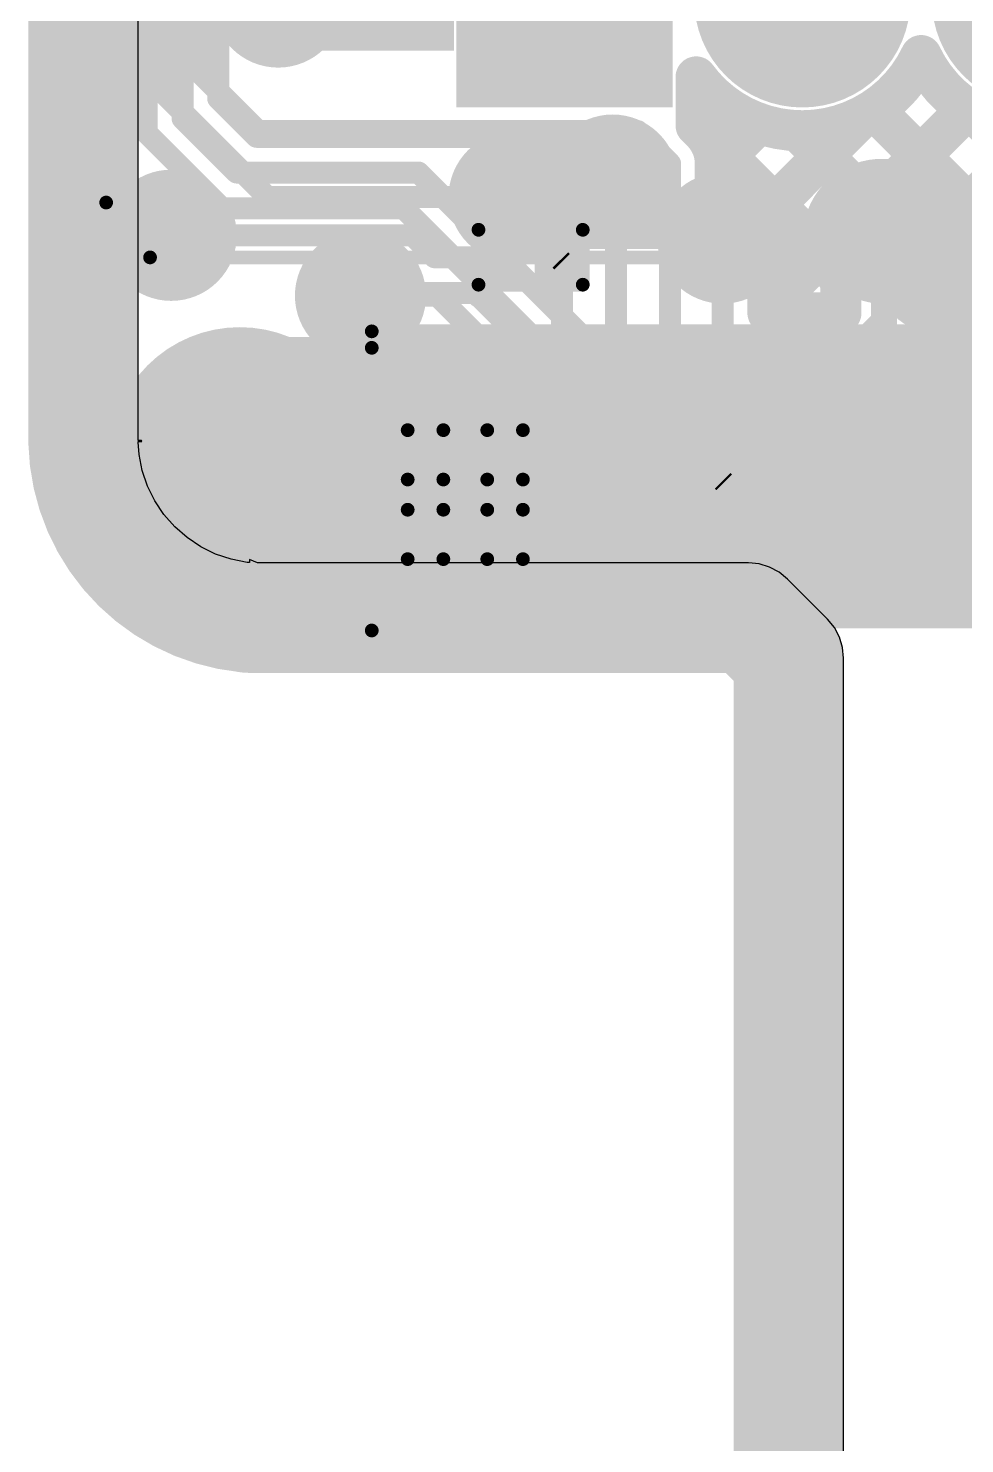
# Model space of a CAD drawing. Header units: millimetres. Extents: x 0.74 to 1.72, y 2.6 to 5.57.
# Drawn here: x 0.965 to 1.307, y 3.119 to 3.635 of the extents above; entities that cross this region are included whole.
import ezdxf

# ---------------------------------------------------------------- set-up
doc = ezdxf.new("R2010")
doc.units = ezdxf.units.MM
doc.header["$MEASUREMENT"] = 0
for name, color, linetype in [('BottomLayer', 5, 'Continuous'), ('BottomOverlay', 54, 'Continuous'), ('BottomPaste', 16, 'Continuous'), ('BottomSolder', 6, 'Continuous'), ('InternalPlane1', 76, 'Continuous'), ('InternalPlane2', 16, 'Continuous'), ('Mechanical2', 216, 'Continuous'), ('MultiLayer', 9, 'Continuous'), ('PadHoleLayer', 156, 'Continuous'), ('TopLayer', 1, 'Continuous'), ('TopOverlay', 2, 'Continuous'), ('TopPaste', 8, 'Continuous'), ('TopSolder', 216, 'Continuous'), ('ViaHoleLayer', 16, 'Continuous')]:
    doc.layers.add(name, color=color, linetype=linetype)

# ---------------------------------------------------------------- blocks, each defined once
blk = doc.blocks.new('HTP_CON_M411H_B_5')
at = {"layer": 'BottomLayer', "const_width": 0.03543}
for points in [[(-0.06102, -0.00394, 1), (-0.02559, -0.00394, 1)], [(0.02559, -0.00394, 1), (0.06102, -0.00394, 1)], [(0.1122, -0.00394, 1), (0.14764, -0.00394, 1)]]:
    blk.add_lwpolyline(points, format="xyb", close=True, dxfattribs=at)
at = {"layer": 'BottomLayer'}
for points in [[(-0.16535, -0.03937), (-0.09449, -0.03937), (-0.16535, 0.0315), (-0.09449, 0.0315)], [(-0.21949, -0.0187), (-0.17421, -0.0187), (-0.21949, 0.02657), (-0.17421, 0.02657)], [(0.21949, 0.02657), (0.17421, 0.02657), (0.21949, -0.0187), (0.17421, -0.0187)]]:
    blk.add_solid(points, dxfattribs=at)
at = {"layer": 'BottomOverlay', "const_width": 0.005}
for points in [[(-0.297, 0.063, -0.414214), (-0.268, 0.091)], [(0.268, 0.091, -0.414214), (0.297, 0.063)], [(-0.281, -0.098, -0.414212), (-0.297, -0.078)], [(0.297, -0.078, -0.414212), (0.281, -0.098)]]:
    blk.add_lwpolyline(points, format="xyb", dxfattribs=at)
for points in [[(-0.268, 0.091), (0.268, 0.091)], [(-0.297, -0.078), (-0.297, 0.063)], [(0.297, -0.078), (0.297, 0.063)], [(-0.281, -0.098), (0.281, -0.098)]]:
    blk.add_lwpolyline(points, dxfattribs=at)
at = {"layer": 'BottomOverlay', "const_width": 0.0025}
for points in [[(-0.26925, 0.091, 1), (-0.26675, 0.091, 1)], [(-0.26925, 0.091, 1), (-0.26675, 0.091, 1)], [(0.26675, 0.091, 1), (0.26925, 0.091, 1)], [(0.26675, 0.091, 1), (0.26925, 0.091, 1)], [(-0.29825, 0.063, 1), (-0.29575, 0.063, 1)], [(-0.29825, 0.063, 1), (-0.29575, 0.063, 1)], [(0.29575, 0.063, 1), (0.29825, 0.063, 1)], [(0.29575, 0.063, 1), (0.29825, 0.063, 1)], [(-0.29825, -0.078, 1), (-0.29575, -0.078, 1)], [(-0.29825, -0.078, 1), (-0.29575, -0.078, 1)], [(0.29575, -0.078, 1), (0.29825, -0.078, 1)], [(0.29575, -0.078, 1), (0.29825, -0.078, 1)], [(-0.28225, -0.098, 1), (-0.27975, -0.098, 1)], [(-0.28225, -0.098, 1), (-0.27975, -0.098, 1)], [(0.27975, -0.098, 1), (0.28225, -0.098, 1)], [(0.27975, -0.098, 1), (0.28225, -0.098, 1)]]:
    blk.add_lwpolyline(points, format="xyb", close=True, dxfattribs=at)
at = {"layer": 'BottomPaste'}
for points in [[(-0.21949, -0.0187), (-0.17421, -0.0187), (-0.21949, 0.02657), (-0.17421, 0.02657)], [(0.21949, 0.02657), (0.17421, 0.02657), (0.21949, -0.0187), (0.17421, -0.0187)]]:
    blk.add_solid(points, dxfattribs=at)
at = {"layer": 'BottomSolder', "const_width": 0.03943}
for points in [[(-0.06302, -0.00394, 1), (-0.02359, -0.00394, 1)], [(0.02359, -0.00394, 1), (0.06302, -0.00394, 1)], [(0.1102, -0.00394, 1), (0.14964, -0.00394, 1)]]:
    blk.add_lwpolyline(points, format="xyb", close=True, dxfattribs=at)
at = {"layer": 'BottomSolder'}
for points in [[(-0.16935, -0.04337), (-0.09049, -0.04337), (-0.16935, 0.0355), (-0.09049, 0.0355)], [(-0.22349, -0.0227), (-0.17021, -0.0227), (-0.22349, 0.03057), (-0.17021, 0.03057)], [(0.22349, 0.03057), (0.17021, 0.03057), (0.22349, -0.0227), (0.17021, -0.0227)]]:
    blk.add_solid(points, dxfattribs=at)
at = {"layer": 'InternalPlane1', "const_width": 0.03572}
for points in [[(-0.14778, -0.00394, 1), (-0.11206, -0.00394, 1)], [(-0.06117, -0.00394, 1), (-0.02545, -0.00394, 1)], [(0.02545, -0.00394, 1), (0.06117, -0.00394, 1)], [(0.11206, -0.00394, 1), (0.14778, -0.00394, 1)]]:
    blk.add_lwpolyline(points, format="xyb", close=True, dxfattribs=at)
at = {"layer": 'InternalPlane2', "const_width": 0.03572}
for points in [[(-0.14778, -0.00394, 1), (-0.11206, -0.00394, 1)], [(-0.06117, -0.00394, 1), (-0.02545, -0.00394, 1)], [(0.02545, -0.00394, 1), (0.06117, -0.00394, 1)]]:
    blk.add_lwpolyline(points, format="xyb", close=True, dxfattribs=at)
at = {"layer": 'MultiLayer', "const_width": 0.03543}
for points in [[(-0.06102, -0.00394, 1), (-0.02559, -0.00394, 1)], [(0.02559, -0.00394, 1), (0.06102, -0.00394, 1)], [(0.1122, -0.00394, 1), (0.14764, -0.00394, 1)]]:
    blk.add_lwpolyline(points, format="xyb", close=True, dxfattribs=at)
at = {"layer": 'MultiLayer'}
blk.add_solid([(-0.16535, -0.03937), (-0.09449, -0.03937), (-0.16535, 0.0315), (-0.09449, 0.0315)], dxfattribs=at)
at = {"layer": 'PadHoleLayer', "const_width": 0.01772}
for points in [[(-0.13878, -0.00394, 1), (-0.12106, -0.00394, 1)], [(-0.05217, -0.00394, 1), (-0.03445, -0.00394, 1)], [(0.03445, -0.00394, 1), (0.05217, -0.00394, 1)], [(0.12106, -0.00394, 1), (0.13878, -0.00394, 1)]]:
    blk.add_lwpolyline(points, format="xyb", close=True, dxfattribs=at)
at = {"layer": 'TopLayer', "const_width": 0.03543}
for points in [[(-0.06102, -0.00394, 1), (-0.02559, -0.00394, 1)], [(0.02559, -0.00394, 1), (0.06102, -0.00394, 1)], [(0.1122, -0.00394, 1), (0.14764, -0.00394, 1)]]:
    blk.add_lwpolyline(points, format="xyb", close=True, dxfattribs=at)
at = {"layer": 'TopLayer'}
blk.add_solid([(-0.16535, -0.03937), (-0.09449, -0.03937), (-0.16535, 0.0315), (-0.09449, 0.0315)], dxfattribs=at)
at = {"layer": 'TopSolder', "const_width": 0.03943}
for points in [[(-0.06302, -0.00394, 1), (-0.02359, -0.00394, 1)], [(0.02359, -0.00394, 1), (0.06302, -0.00394, 1)], [(0.1102, -0.00394, 1), (0.14964, -0.00394, 1)]]:
    blk.add_lwpolyline(points, format="xyb", close=True, dxfattribs=at)
at = {"layer": 'TopSolder'}
blk.add_solid([(-0.16935, -0.04337), (-0.09049, -0.04337), (-0.16935, 0.0355), (-0.09049, 0.0355)], dxfattribs=at)
blk = doc.blocks.new('R___0201_45')
at = {"layer": 'TopLayer'}
for points in [[(-0.01614, -0.00728), (-0.00551, -0.00728), (-0.01614, 0.00728), (-0.00551, 0.00728)], [(0.00551, -0.00728), (0.01614, -0.00728), (0.00551, 0.00728), (0.01614, 0.00728)]]:
    blk.add_solid(points, dxfattribs=at)
at = {"layer": 'TopOverlay', "const_width": 0.005}
for points in [[(0.019, 0.01), (-0.019, 0.01)], [(-0.019, 0.01), (-0.019, -0.01)], [(0.019, 0.01), (0.019, -0.01)], [(0.019, -0.01), (-0.019, -0.01)]]:
    blk.add_lwpolyline(points, dxfattribs=at)
at = {"layer": 'TopOverlay', "const_width": 0.0025}
for points in [[(-0.02025, 0.01, 1), (-0.01775, 0.01, 1)], [(-0.02025, 0.01, 1), (-0.01775, 0.01, 1)], [(0.01775, 0.01, 1), (0.02025, 0.01, 1)], [(0.01775, 0.01, 1), (0.02025, 0.01, 1)], [(-0.02025, -0.01, 1), (-0.01775, -0.01, 1)], [(-0.02025, -0.01, 1), (-0.01775, -0.01, 1)], [(0.01775, -0.01, 1), (0.02025, -0.01, 1)], [(0.01775, -0.01, 1), (0.02025, -0.01, 1)]]:
    blk.add_lwpolyline(points, format="xyb", close=True, dxfattribs=at)
at = {"layer": 'TopPaste'}
for points in [[(-0.01614, -0.00728), (-0.00551, -0.00728), (-0.01614, 0.00728), (-0.00551, 0.00728)], [(0.00551, -0.00728), (0.01614, -0.00728), (0.00551, 0.00728), (0.01614, 0.00728)]]:
    blk.add_solid(points, dxfattribs=at)
at = {"layer": 'TopSolder'}
for points in [[(-0.02014, -0.01128), (-0.00151, -0.01128), (-0.02014, 0.01128), (-0.00151, 0.01128)], [(0.00151, -0.01128), (0.02014, -0.01128), (0.00151, 0.01128), (0.02014, 0.01128)]]:
    blk.add_solid(points, dxfattribs=at)
blk = doc.blocks.new('20_P___FPC_67')
at = {"layer": 'TopLayer'}
for points in [[(-0.18012, -0.04921), (-0.18012, 0.04921), (-0.1939, -0.04921), (-0.1939, 0.04921)], [(-0.16043, -0.04921), (-0.16043, 0.04921), (-0.17421, -0.04921), (-0.17421, 0.04921)], [(-0.14075, -0.04921), (-0.14075, 0.04921), (-0.15453, -0.04921), (-0.15453, 0.04921)], [(-0.12106, -0.04921), (-0.12106, 0.04921), (-0.13484, -0.04921), (-0.13484, 0.04921)], [(-0.10138, -0.04921), (-0.10138, 0.04921), (-0.11516, -0.04921), (-0.11516, 0.04921)], [(-0.08169, -0.04921), (-0.08169, 0.04921), (-0.09547, -0.04921), (-0.09547, 0.04921)], [(-0.06201, -0.04921), (-0.06201, 0.04921), (-0.07579, -0.04921), (-0.07579, 0.04921)], [(-0.04232, -0.04921), (-0.04232, 0.04921), (-0.0561, -0.04921), (-0.0561, 0.04921)], [(-0.02264, -0.04921), (-0.02264, 0.04921), (-0.03642, -0.04921), (-0.03642, 0.04921)], [(-0.00295, -0.04921), (-0.00295, 0.04921), (-0.01673, -0.04921), (-0.01673, 0.04921)], [(0.01673, -0.04921), (0.01673, 0.04921), (0.00295, -0.04921), (0.00295, 0.04921)], [(0.03642, -0.04921), (0.03642, 0.04921), (0.02264, -0.04921), (0.02264, 0.04921)], [(0.0561, -0.04921), (0.0561, 0.04921), (0.04232, -0.04921), (0.04232, 0.04921)], [(0.07579, -0.04921), (0.07579, 0.04921), (0.06201, -0.04921), (0.06201, 0.04921)], [(0.09547, -0.04921), (0.09547, 0.04921), (0.08169, -0.04921), (0.08169, 0.04921)], [(0.11516, -0.04921), (0.11516, 0.04921), (0.10138, -0.04921), (0.10138, 0.04921)], [(0.13484, -0.04921), (0.13484, 0.04921), (0.12106, -0.04921), (0.12106, 0.04921)], [(0.15453, -0.04921), (0.15453, 0.04921), (0.14075, -0.04921), (0.14075, 0.04921)], [(0.17421, -0.04921), (0.17421, 0.04921), (0.16043, -0.04921), (0.16043, 0.04921)], [(0.1939, -0.04921), (0.1939, 0.04921), (0.18012, -0.04921), (0.18012, 0.04921)]]:
    blk.add_solid(points, dxfattribs=at)
at = {"layer": 'TopOverlay', "const_width": 0.005}
for points in [[(-0.19732, 0.052), (-0.19732, -0.055)], [(0.19732, 0.054), (0.19732, -0.049)], [(0.19732, 0.054), (0.19732, -0.055)], [(0.19732, -0.055), (-0.19732, -0.055)]]:
    blk.add_lwpolyline(points, dxfattribs=at)
at = {"layer": 'TopOverlay', "const_width": 0.0025}
for points in [[(-0.19857, 0.052, 1), (-0.19607, 0.052, 1)], [(0.19607, 0.054, 1), (0.19857, 0.054, 1)], [(0.19607, 0.054, 1), (0.19857, 0.054, 1)], [(0.19607, -0.049, 1), (0.19857, -0.049, 1)], [(-0.19857, -0.055, 1), (-0.19607, -0.055, 1)], [(-0.19857, -0.055, 1), (-0.19607, -0.055, 1)], [(0.19607, -0.055, 1), (0.19857, -0.055, 1)], [(0.19607, -0.055, 1), (0.19857, -0.055, 1)]]:
    blk.add_lwpolyline(points, format="xyb", close=True, dxfattribs=at)
at = {"layer": 'TopPaste'}
for points in [[(-0.18012, -0.04921), (-0.18012, 0.04921), (-0.1939, -0.04921), (-0.1939, 0.04921)], [(-0.16043, -0.04921), (-0.16043, 0.04921), (-0.17421, -0.04921), (-0.17421, 0.04921)], [(-0.14075, -0.04921), (-0.14075, 0.04921), (-0.15453, -0.04921), (-0.15453, 0.04921)], [(-0.12106, -0.04921), (-0.12106, 0.04921), (-0.13484, -0.04921), (-0.13484, 0.04921)], [(-0.10138, -0.04921), (-0.10138, 0.04921), (-0.11516, -0.04921), (-0.11516, 0.04921)], [(-0.08169, -0.04921), (-0.08169, 0.04921), (-0.09547, -0.04921), (-0.09547, 0.04921)], [(-0.06201, -0.04921), (-0.06201, 0.04921), (-0.07579, -0.04921), (-0.07579, 0.04921)], [(-0.04232, -0.04921), (-0.04232, 0.04921), (-0.0561, -0.04921), (-0.0561, 0.04921)], [(-0.02264, -0.04921), (-0.02264, 0.04921), (-0.03642, -0.04921), (-0.03642, 0.04921)], [(-0.00295, -0.04921), (-0.00295, 0.04921), (-0.01673, -0.04921), (-0.01673, 0.04921)], [(0.01673, -0.04921), (0.01673, 0.04921), (0.00295, -0.04921), (0.00295, 0.04921)], [(0.03642, -0.04921), (0.03642, 0.04921), (0.02264, -0.04921), (0.02264, 0.04921)], [(0.0561, -0.04921), (0.0561, 0.04921), (0.04232, -0.04921), (0.04232, 0.04921)], [(0.07579, -0.04921), (0.07579, 0.04921), (0.06201, -0.04921), (0.06201, 0.04921)], [(0.09547, -0.04921), (0.09547, 0.04921), (0.08169, -0.04921), (0.08169, 0.04921)], [(0.11516, -0.04921), (0.11516, 0.04921), (0.10138, -0.04921), (0.10138, 0.04921)], [(0.13484, -0.04921), (0.13484, 0.04921), (0.12106, -0.04921), (0.12106, 0.04921)], [(0.15453, -0.04921), (0.15453, 0.04921), (0.14075, -0.04921), (0.14075, 0.04921)], [(0.17421, -0.04921), (0.17421, 0.04921), (0.16043, -0.04921), (0.16043, 0.04921)], [(0.1939, -0.04921), (0.1939, 0.04921), (0.18012, -0.04921), (0.18012, 0.04921)]]:
    blk.add_solid(points, dxfattribs=at)
at = {"layer": 'TopSolder'}
for points in [[(-0.17612, -0.05321), (-0.17612, 0.05321), (-0.1979, -0.05321), (-0.1979, 0.05321)], [(-0.15643, -0.05321), (-0.15643, 0.05321), (-0.17821, -0.05321), (-0.17821, 0.05321)], [(-0.13675, -0.05321), (-0.13675, 0.05321), (-0.15853, -0.05321), (-0.15853, 0.05321)], [(-0.11706, -0.05321), (-0.11706, 0.05321), (-0.13884, -0.05321), (-0.13884, 0.05321)], [(-0.09738, -0.05321), (-0.09738, 0.05321), (-0.11916, -0.05321), (-0.11916, 0.05321)], [(-0.07769, -0.05321), (-0.07769, 0.05321), (-0.09947, -0.05321), (-0.09947, 0.05321)], [(-0.05801, -0.05321), (-0.05801, 0.05321), (-0.07979, -0.05321), (-0.07979, 0.05321)], [(-0.03832, -0.05321), (-0.03832, 0.05321), (-0.0601, -0.05321), (-0.0601, 0.05321)], [(-0.01864, -0.05321), (-0.01864, 0.05321), (-0.04042, -0.05321), (-0.04042, 0.05321)], [(0.00105, -0.05321), (0.00105, 0.05321), (-0.02073, -0.05321), (-0.02073, 0.05321)], [(0.02073, -0.05321), (0.02073, 0.05321), (-0.00105, -0.05321), (-0.00105, 0.05321)], [(0.04042, -0.05321), (0.04042, 0.05321), (0.01864, -0.05321), (0.01864, 0.05321)], [(0.0601, -0.05321), (0.0601, 0.05321), (0.03832, -0.05321), (0.03832, 0.05321)], [(0.07979, -0.05321), (0.07979, 0.05321), (0.05801, -0.05321), (0.05801, 0.05321)], [(0.09947, -0.05321), (0.09947, 0.05321), (0.07769, -0.05321), (0.07769, 0.05321)], [(0.11916, -0.05321), (0.11916, 0.05321), (0.09738, -0.05321), (0.09738, 0.05321)], [(0.13884, -0.05321), (0.13884, 0.05321), (0.11706, -0.05321), (0.11706, 0.05321)], [(0.15853, -0.05321), (0.15853, 0.05321), (0.13675, -0.05321), (0.13675, 0.05321)], [(0.17821, -0.05321), (0.17821, 0.05321), (0.15643, -0.05321), (0.15643, 0.05321)], [(0.1979, -0.05321), (0.1979, 0.05321), (0.17612, -0.05321), (0.17612, 0.05321)]]:
    blk.add_solid(points, dxfattribs=at)
blk = doc.blocks.new('CAP_0201_B_69')
at = {"layer": 'BottomLayer'}
for points in [[(-0.01772, -0.00591), (-0.00591, -0.00591), (-0.01772, 0.00591), (-0.00591, 0.00591)], [(0.00591, -0.00591), (0.01772, -0.00591), (0.00591, 0.00591), (0.01772, 0.00591)]]:
    blk.add_solid(points, dxfattribs=at)
at = {"layer": 'BottomOverlay', "const_width": 0.005}
for points in [[(-0.008, 0.009), (-0.021, 0.009)], [(-0.021, 0.009), (-0.021, -0.009)], [(0.021, 0.009), (0.008, 0.009)], [(0.021, 0.009), (0.021, -0.009)], [(-0.008, -0.009), (-0.021, -0.009)], [(0.021, -0.009), (0.008, -0.009)]]:
    blk.add_lwpolyline(points, dxfattribs=at)
at = {"layer": 'BottomOverlay', "const_width": 0.0025}
for points in [[(-0.02225, 0.009, 1), (-0.01975, 0.009, 1)], [(-0.02225, 0.009, 1), (-0.01975, 0.009, 1)], [(-0.00925, 0.009, 1), (-0.00675, 0.009, 1)], [(0.00675, 0.009, 1), (0.00925, 0.009, 1)], [(0.01975, 0.009, 1), (0.02225, 0.009, 1)], [(0.01975, 0.009, 1), (0.02225, 0.009, 1)], [(-0.02225, -0.009, 1), (-0.01975, -0.009, 1)], [(-0.02225, -0.009, 1), (-0.01975, -0.009, 1)], [(-0.00925, -0.009, 1), (-0.00675, -0.009, 1)], [(0.00675, -0.009, 1), (0.00925, -0.009, 1)], [(0.01975, -0.009, 1), (0.02225, -0.009, 1)], [(0.01975, -0.009, 1), (0.02225, -0.009, 1)]]:
    blk.add_lwpolyline(points, format="xyb", close=True, dxfattribs=at)
at = {"layer": 'BottomPaste'}
for points in [[(-0.01772, -0.00591), (-0.00591, -0.00591), (-0.01772, 0.00591), (-0.00591, 0.00591)], [(0.00591, -0.00591), (0.01772, -0.00591), (0.00591, 0.00591), (0.01772, 0.00591)]]:
    blk.add_solid(points, dxfattribs=at)
at = {"layer": 'BottomSolder'}
for points in [[(-0.01988, -0.00807), (-0.00374, -0.00807), (-0.01988, 0.00807), (-0.00374, 0.00807)], [(0.00374, -0.00807), (0.01988, -0.00807), (0.00374, 0.00807), (0.01988, 0.00807)]]:
    blk.add_solid(points, dxfattribs=at)
blk = doc.blocks.new('CAP_0201_B_70')
at = {"layer": 'BottomLayer'}
for points in [[(-0.01772, -0.00591), (-0.00591, -0.00591), (-0.01772, 0.00591), (-0.00591, 0.00591)], [(0.00591, -0.00591), (0.01772, -0.00591), (0.00591, 0.00591), (0.01772, 0.00591)]]:
    blk.add_solid(points, dxfattribs=at)
at = {"layer": 'BottomOverlay', "const_width": 0.005}
for points in [[(-0.008, 0.009), (-0.021, 0.009)], [(-0.021, 0.009), (-0.021, -0.009)], [(0.021, 0.009), (0.008, 0.009)], [(0.021, 0.009), (0.021, -0.009)], [(-0.008, -0.009), (-0.021, -0.009)], [(0.021, -0.009), (0.008, -0.009)]]:
    blk.add_lwpolyline(points, dxfattribs=at)
at = {"layer": 'BottomOverlay', "const_width": 0.0025}
for points in [[(-0.02225, 0.009, 1), (-0.01975, 0.009, 1)], [(-0.02225, 0.009, 1), (-0.01975, 0.009, 1)], [(-0.00925, 0.009, 1), (-0.00675, 0.009, 1)], [(0.00675, 0.009, 1), (0.00925, 0.009, 1)], [(0.01975, 0.009, 1), (0.02225, 0.009, 1)], [(0.01975, 0.009, 1), (0.02225, 0.009, 1)], [(-0.02225, -0.009, 1), (-0.01975, -0.009, 1)], [(-0.02225, -0.009, 1), (-0.01975, -0.009, 1)], [(-0.00925, -0.009, 1), (-0.00675, -0.009, 1)], [(0.00675, -0.009, 1), (0.00925, -0.009, 1)], [(0.01975, -0.009, 1), (0.02225, -0.009, 1)], [(0.01975, -0.009, 1), (0.02225, -0.009, 1)]]:
    blk.add_lwpolyline(points, format="xyb", close=True, dxfattribs=at)
at = {"layer": 'BottomPaste'}
for points in [[(-0.01772, -0.00591), (-0.00591, -0.00591), (-0.01772, 0.00591), (-0.00591, 0.00591)], [(0.00591, -0.00591), (0.01772, -0.00591), (0.00591, 0.00591), (0.01772, 0.00591)]]:
    blk.add_solid(points, dxfattribs=at)
at = {"layer": 'BottomSolder'}
for points in [[(-0.01988, -0.00807), (-0.00374, -0.00807), (-0.01988, 0.00807), (-0.00374, 0.00807)], [(0.00374, -0.00807), (0.01988, -0.00807), (0.00374, 0.00807), (0.01988, 0.00807)]]:
    blk.add_solid(points, dxfattribs=at)

msp = doc.modelspace()

# ---------------------------------------------------------------- linework, layer by layer
at = {"layer": 'BottomLayer', "const_width": 0.008}
for points in [[(1.00865, 3.59692), (1.00865, 4.37384)], [(1.02165, 3.6023), (1.02165, 4.36684)], [(1.03465, 3.60956), (1.03465, 4.35984)], [(1.03465, 3.60956), (1.04865, 3.59556)], [(1.02165, 3.6023), (1.0414, 3.58256)], [(1.00865, 3.59692), (1.03601, 3.56956)], [(1.04865, 3.59556), (1.16265, 3.59556)], [(1.16265, 3.59556), (1.1784, 3.57981)], [(1.0414, 3.58256), (1.10765, 3.58256)], [(1.10765, 3.58256), (1.17251, 3.5177)], [(1.14251, 3.5737), (1.15751, 3.5587)], [(1.28751, 3.4797), (1.37851, 3.5707)], [(1.03601, 3.56956), (1.10227, 3.56956)], [(1.10227, 3.56956), (1.16713, 3.5047)], [(1.15751, 3.5587), (1.21851, 3.5587)], [(1.27651, 3.5287), (1.27651, 3.5587)], [(1.29777, 3.51896), (1.29777, 3.54744)], [(1.08651, 3.5377), (1.11451, 3.5377)], [(1.11451, 3.5377), (1.13651, 3.5157)], [(1.26551, 3.5177), (1.27651, 3.5287)], [(1.28351, 3.5047), (1.29777, 3.51896)], [(1.13651, 3.4797), (1.13651, 3.5157)], [(1.17251, 3.5177), (1.26551, 3.5177)], [(1.16713, 3.5047), (1.28351, 3.5047)], [(1.11289, 3.4507), (1.11289, 3.4797)], [(1.13651, 3.4797), (1.28751, 3.4797)], [(1.13651, 3.4507), (1.13651, 3.4797)], [(1.07651, 3.4427), (1.08451, 3.4507)], [(1.08451, 3.4507), (1.11289, 3.4507)], [(1.07651, 3.4357), (1.07651, 3.4427)], [(1.07551, 3.4347), (1.07651, 3.4357)], [(1.07551, 3.4327), (1.07551, 3.4347)], [(1.07551, 3.4327), (1.07651, 3.4317)]]:
    msp.add_lwpolyline(points, dxfattribs=at)
at = {"layer": 'BottomLayer'}
for points, const_width in [([(1.03265, 3.60956, 1), (1.03665, 3.60956, 1)], 0.004), ([(1.03265, 3.60956, 1), (1.03665, 3.60956, 1)], 0.004), ([(1.01965, 3.6023, 1), (1.02365, 3.6023, 1)], 0.004), ([(1.01965, 3.6023, 1), (1.02365, 3.6023, 1)], 0.004), ([(1.00665, 3.59692, 1), (1.01065, 3.59692, 1)], 0.004), ([(1.00665, 3.59692, 1), (1.01065, 3.59692, 1)], 0.004), ([(1.04665, 3.59556, 1), (1.05065, 3.59556, 1)], 0.004), ([(1.04665, 3.59556, 1), (1.05065, 3.59556, 1)], 0.004), ([(1.16065, 3.59556, 1), (1.16465, 3.59556, 1)], 0.004), ([(1.16065, 3.59556, 1), (1.16465, 3.59556, 1)], 0.004), ([(1.0394, 3.58256, 1), (1.0434, 3.58256, 1)], 0.004), ([(1.0394, 3.58256, 1), (1.0434, 3.58256, 1)], 0.004), ([(1.10565, 3.58256, 1), (1.10965, 3.58256, 1)], 0.004), ([(1.10565, 3.58256, 1), (1.10965, 3.58256, 1)], 0.004), ([(1.17397, 3.57981, 1), (1.18283, 3.57981, 1)], 0.00886), ([(1.13808, 3.5737, 1), (1.14694, 3.5737, 1)], 0.00886), ([(1.1764, 3.57981, 1), (1.1804, 3.57981, 1)], 0.004), ([(1.14051, 3.5737, 1), (1.14451, 3.5737, 1)], 0.004), ([(1.03401, 3.56956, 1), (1.03801, 3.56956, 1)], 0.004), ([(1.03401, 3.56956, 1), (1.03801, 3.56956, 1)], 0.004), ([(1.10027, 3.56956, 1), (1.10427, 3.56956, 1)], 0.004), ([(1.10027, 3.56956, 1), (1.10427, 3.56956, 1)], 0.004), ([(1.01308, 3.5597, 1), (1.02194, 3.5597, 1)], 0.00886), ([(1.21408, 3.5587, 1), (1.22294, 3.5587, 1)], 0.00886), ([(1.27208, 3.5587, 1), (1.28094, 3.5587, 1)], 0.00886), ([(1.15551, 3.5587, 1), (1.15951, 3.5587, 1)], 0.004), ([(1.15551, 3.5587, 1), (1.15951, 3.5587, 1)], 0.004), ([(1.21651, 3.5587, 1), (1.22051, 3.5587, 1)], 0.004), ([(1.27451, 3.5587, 1), (1.27851, 3.5587, 1)], 0.004), ([(1.29334, 3.54744, 1), (1.3022, 3.54744, 1)], 0.00886), ([(1.29577, 3.54744, 1), (1.29977, 3.54744, 1)], 0.004), ([(1.08208, 3.5377, 1), (1.09094, 3.5377, 1)], 0.00886), ([(1.08451, 3.5377, 1), (1.08851, 3.5377, 1)], 0.004), ([(1.11251, 3.5377, 1), (1.11651, 3.5377, 1)], 0.004), ([(1.11251, 3.5377, 1), (1.11651, 3.5377, 1)], 0.004), ([(1.27451, 3.5287, 1), (1.27851, 3.5287, 1)], 0.004), ([(1.27451, 3.5287, 1), (1.27851, 3.5287, 1)], 0.004), ([(1.29577, 3.51896, 1), (1.29977, 3.51896, 1)], 0.004), ([(1.29577, 3.51896, 1), (1.29977, 3.51896, 1)], 0.004), ([(1.02283, 3.4787, 1), (1.0622, 3.4787, 1)], 0.03937), ([(1.13451, 3.5157, 1), (1.13851, 3.5157, 1)], 0.004), ([(1.13451, 3.5157, 1), (1.13851, 3.5157, 1)], 0.004), ([(1.17051, 3.5177, 1), (1.17451, 3.5177, 1)], 0.004), ([(1.17051, 3.5177, 1), (1.17451, 3.5177, 1)], 0.004), ([(1.26351, 3.5177, 1), (1.26751, 3.5177, 1)], 0.004), ([(1.26351, 3.5177, 1), (1.26751, 3.5177, 1)], 0.004), ([(1.16513, 3.5047, 1), (1.16913, 3.5047, 1)], 0.004), ([(1.16513, 3.5047, 1), (1.16913, 3.5047, 1)], 0.004), ([(1.28151, 3.5047, 1), (1.28551, 3.5047, 1)], 0.004), ([(1.28151, 3.5047, 1), (1.28551, 3.5047, 1)], 0.004), ([(1.11089, 3.4797, 1), (1.11489, 3.4797, 1)], 0.004), ([(1.13451, 3.4797, 1), (1.13851, 3.4797, 1)], 0.004), ([(1.13451, 3.4797, 1), (1.13851, 3.4797, 1)], 0.004), ([(1.13451, 3.4797, 1), (1.13851, 3.4797, 1)], 0.004), ([(1.28551, 3.4797, 1), (1.28951, 3.4797, 1)], 0.004), ([(1.28551, 3.4797, 1), (1.28951, 3.4797, 1)], 0.004), ([(1.08251, 3.4507, 1), (1.08651, 3.4507, 1)], 0.004), ([(1.08251, 3.4507, 1), (1.08651, 3.4507, 1)], 0.004), ([(1.11089, 3.4507, 1), (1.11489, 3.4507, 1)], 0.004), ([(1.11089, 3.4507, 1), (1.11489, 3.4507, 1)], 0.004), ([(1.13451, 3.4507, 1), (1.13851, 3.4507, 1)], 0.004), ([(1.07451, 3.4427, 1), (1.07851, 3.4427, 1)], 0.004), ([(1.07451, 3.4427, 1), (1.07851, 3.4427, 1)], 0.004), ([(1.07208, 3.4317, 1), (1.08094, 3.4317, 1)], 0.00886), ([(1.07351, 3.4347, 1), (1.07751, 3.4347, 1)], 0.004), ([(1.07351, 3.4347, 1), (1.07751, 3.4347, 1)], 0.004), ([(1.07351, 3.4327, 1), (1.07751, 3.4327, 1)], 0.004), ([(1.07351, 3.4327, 1), (1.07751, 3.4327, 1)], 0.004), ([(1.07451, 3.4357, 1), (1.07851, 3.4357, 1)], 0.004), ([(1.07451, 3.4357, 1), (1.07851, 3.4357, 1)], 0.004), ([(1.07451, 3.4317, 1), (1.07851, 3.4317, 1)], 0.004)]:
    msp.add_lwpolyline(points, format="xyb", close=True, dxfattribs=dict(at, const_width=const_width))
at = {"layer": 'BottomSolder', "const_width": 0.04337}
msp.add_lwpolyline([(1.02083, 3.4787, 1), (1.0642, 3.4787, 1)], format="xyb", close=True, dxfattribs=at)
at = {"layer": 'InternalPlane1'}
for p, q in [((1.00554, 3.48489), (1.00554, 4.10563)), ((1.00553, 3.48435), (1.00554, 3.48446)), ((1.00583, 3.47988), (1.00553, 3.48435)), ((1.00665, 3.48491), (1.00554, 3.48489)), ((1.00554, 3.48452), (1.00554, 3.48457)), ((1.00554, 3.48457), (1.00679, 3.48457)), ((1.00554, 3.48446), (1.00554, 3.48452)), ((1.00554, 3.48446), (1.00554, 3.48446)), ((1.00679, 3.48457), (1.00665, 3.48491)), ((1.00699, 3.47401), (1.00583, 3.47988)), ((1.00892, 3.46834), (1.00699, 3.47401)), ((1.01157, 3.46297), (1.00892, 3.46834)), ((1.01489, 3.45799), (1.01157, 3.46297)), ((1.01884, 3.45349), (1.01489, 3.45799)), ((1.02334, 3.44955), (1.01884, 3.45349)), ((1.02832, 3.44622), (1.02334, 3.44955)), ((1.03368, 3.44357), (1.02832, 3.44622)), ((1.03935, 3.44165), (1.03368, 3.44357)), ((1.04522, 3.44048), (1.03935, 3.44165)), ((1.04601, 3.44043), (1.04522, 3.44048)), ((1.04901, 3.44035), (1.04601, 3.44159)), ((1.04601, 3.44159), (1.04601, 3.44043)), ((1.22787, 3.44035), (1.04901, 3.44035)), ((1.23179, 3.43996), (1.22787, 3.44035)), ((1.23556, 3.43882), (1.23179, 3.43996)), ((1.23903, 3.43696), (1.23556, 3.43882)), ((1.24208, 3.43446), (1.23903, 3.43696)), ((1.25671, 3.41983), (1.24208, 3.43446)), ((1.2592, 3.41679), (1.25671, 3.41983)), ((1.26106, 3.41331), (1.2592, 3.41679)), ((1.26221, 3.40954), (1.26106, 3.41331)), ((1.26259, 3.40562), (1.26221, 3.40954)), ((1.26259, 2.64795), (1.26259, 3.40562))]:
    msp.add_line(p, q, dxfattribs=at)
at = {"layer": 'InternalPlane1', "const_width": 0.04}
for points in [[(0.98545, 3.48457), (0.98545, 4.19268)], [(0.98545, 3.48446), (0.98545, 3.48446)], [(1.04601, 3.42025), (1.22787, 3.42025)], [(1.22787, 3.42025), (1.24249, 3.40562)], [(1.24249, 2.6417), (1.24249, 3.40562)]]:
    msp.add_lwpolyline(points, dxfattribs=at)
at = {"layer": 'InternalPlane1'}
for points, const_width in [([(1.04456, 3.6447, 1), (1.06846, 3.6447, 1)], 0.02391), ([(1.16645, 3.57981, 1), (1.19035, 3.57981, 1)], 0.02391), ([(1.13056, 3.5737, 1), (1.15446, 3.5737, 1)], 0.02391), ([(1.00556, 3.5597, 1), (1.02946, 3.5597, 1)], 0.02391), ([(1.20656, 3.5587, 1), (1.23046, 3.5587, 1)], 0.02391), ([(1.26456, 3.5587, 1), (1.28846, 3.5587, 1)], 0.02391), ([(1.28582, 3.54744, 1), (1.30972, 3.54744, 1)], 0.02391), ([(1.07456, 3.5377, 1), (1.09846, 3.5377, 1)], 0.02391), ([(1.01875, 3.4787, 1), (1.06627, 3.4787, 1)], 0.04753), ([(0.97545, 3.48457, 1), (0.99545, 3.48457, 1)], 0.02), ([(0.97545, 3.48457, 1), (0.99545, 3.48457, 1)], 0.02), ([(0.97545, 3.48446, 1), (0.99545, 3.48446, 1)], 0.02), ([(0.97545, 3.48446, 1), (0.99545, 3.48446, 1)], 0.02), ([(0.97545, 3.48446, 1), (0.99545, 3.48446, 1)], 0.02), ([(0.97545, 3.48446, 1), (0.99545, 3.48446, 1)], 0.02), ([(1.06456, 3.4317, 1), (1.08846, 3.4317, 1)], 0.02391), ([(1.03478, 3.4204, 1), (1.05478, 3.4204, 1)], 0.02), ([(1.03478, 3.4204, 1), (1.05478, 3.4204, 1)], 0.02), ([(1.03601, 3.42025, 1), (1.05601, 3.42025, 1)], 0.02), ([(1.03601, 3.42025, 1), (1.05601, 3.42025, 1)], 0.02), ([(1.21787, 3.42025, 1), (1.23787, 3.42025, 1)], 0.02), ([(1.21787, 3.42025, 1), (1.23787, 3.42025, 1)], 0.02), ([(1.23249, 3.40562, 1), (1.25249, 3.40562, 1)], 0.02), ([(1.23249, 3.40562, 1), (1.25249, 3.40562, 1)], 0.02)]:
    msp.add_lwpolyline(points, format="xyb", close=True, dxfattribs=dict(at, const_width=const_width))
at = {"layer": 'InternalPlane1', "const_width": 0.04}
for points in [[(0.98545, 3.48446, -0.005292), (0.98545, 3.48457)], [(1.04478, 3.4204, -0.37982), (0.98545, 3.48446)], [(1.04601, 3.42025, -0.061613), (1.04478, 3.4204)]]:
    msp.add_lwpolyline(points, format="xyb", dxfattribs=at)
at = {"layer": 'InternalPlane2'}
for p, q in [((1.00554, 3.48489), (1.00554, 4.19268)), ((1.00553, 3.48435), (1.00554, 3.48446)), ((1.00583, 3.47988), (1.00553, 3.48435)), ((1.00665, 3.48491), (1.00554, 3.48489)), ((1.00554, 3.48452), (1.00554, 3.48457)), ((1.00554, 3.48457), (1.00679, 3.48457)), ((1.00554, 3.48446), (1.00554, 3.48452)), ((1.00554, 3.48446), (1.00554, 3.48446)), ((1.00679, 3.48457), (1.00665, 3.48491)), ((1.00699, 3.47401), (1.00583, 3.47988)), ((1.00892, 3.46834), (1.00699, 3.47401)), ((1.01157, 3.46297), (1.00892, 3.46834)), ((1.01489, 3.45799), (1.01157, 3.46297)), ((1.01884, 3.45349), (1.01489, 3.45799)), ((1.02334, 3.44955), (1.01884, 3.45349)), ((1.02832, 3.44622), (1.02334, 3.44955)), ((1.03368, 3.44357), (1.02832, 3.44622)), ((1.03935, 3.44165), (1.03368, 3.44357)), ((1.04522, 3.44048), (1.03935, 3.44165)), ((1.04601, 3.44043), (1.04522, 3.44048)), ((1.04901, 3.44035), (1.04601, 3.44159)), ((1.04601, 3.44159), (1.04601, 3.44043)), ((1.22787, 3.44035), (1.04901, 3.44035)), ((1.23179, 3.43996), (1.22787, 3.44035)), ((1.23556, 3.43882), (1.23179, 3.43996)), ((1.23903, 3.43696), (1.23556, 3.43882)), ((1.24208, 3.43446), (1.23903, 3.43696)), ((1.25671, 3.41983), (1.24208, 3.43446)), ((1.2592, 3.41679), (1.25671, 3.41983)), ((1.26106, 3.41331), (1.2592, 3.41679)), ((1.26221, 3.40954), (1.26106, 3.41331)), ((1.26259, 3.40562), (1.26221, 3.40954)), ((1.26259, 2.64795), (1.26259, 3.40562))]:
    msp.add_line(p, q, dxfattribs=at)
at = {"layer": 'InternalPlane2', "const_width": 0.04}
for points in [[(0.98545, 3.48457), (0.98545, 4.19268)], [(0.98545, 3.48446), (0.98545, 3.48446)], [(1.04601, 3.42025), (1.22787, 3.42025)], [(1.22787, 3.42025), (1.24249, 3.40562)], [(1.24249, 2.6417), (1.24249, 3.40562)]]:
    msp.add_lwpolyline(points, dxfattribs=at)
at = {"layer": 'InternalPlane2'}
for points, const_width in [([(1.04456, 3.6447, 1), (1.06846, 3.6447, 1)], 0.02391), ([(1.16645, 3.57981, 1), (1.19035, 3.57981, 1)], 0.02391), ([(1.13056, 3.5737, 1), (1.15446, 3.5737, 1)], 0.02391), ([(1.20656, 3.5587, 1), (1.23046, 3.5587, 1)], 0.02391), ([(1.26456, 3.5587, 1), (1.28846, 3.5587, 1)], 0.02391), ([(1.28582, 3.54744, 1), (1.30972, 3.54744, 1)], 0.02391), ([(1.07456, 3.5377, 1), (1.09846, 3.5377, 1)], 0.02391), ([(0.97545, 3.48457, 1), (0.99545, 3.48457, 1)], 0.02), ([(0.97545, 3.48457, 1), (0.99545, 3.48457, 1)], 0.02), ([(0.97545, 3.48446, 1), (0.99545, 3.48446, 1)], 0.02), ([(0.97545, 3.48446, 1), (0.99545, 3.48446, 1)], 0.02), ([(0.97545, 3.48446, 1), (0.99545, 3.48446, 1)], 0.02), ([(0.97545, 3.48446, 1), (0.99545, 3.48446, 1)], 0.02), ([(1.06456, 3.4317, 1), (1.08846, 3.4317, 1)], 0.02391), ([(1.03478, 3.4204, 1), (1.05478, 3.4204, 1)], 0.02), ([(1.03478, 3.4204, 1), (1.05478, 3.4204, 1)], 0.02), ([(1.03601, 3.42025, 1), (1.05601, 3.42025, 1)], 0.02), ([(1.03601, 3.42025, 1), (1.05601, 3.42025, 1)], 0.02), ([(1.21787, 3.42025, 1), (1.23787, 3.42025, 1)], 0.02), ([(1.21787, 3.42025, 1), (1.23787, 3.42025, 1)], 0.02), ([(1.23249, 3.40562, 1), (1.25249, 3.40562, 1)], 0.02), ([(1.23249, 3.40562, 1), (1.25249, 3.40562, 1)], 0.02)]:
    msp.add_lwpolyline(points, format="xyb", close=True, dxfattribs=dict(at, const_width=const_width))
at = {"layer": 'InternalPlane2', "const_width": 0.04}
for points in [[(0.98545, 3.48446, -0.005292), (0.98545, 3.48457)], [(1.04478, 3.4204, -0.37982), (0.98545, 3.48446)], [(1.04601, 3.42025, -0.061613), (1.04478, 3.4204)]]:
    msp.add_lwpolyline(points, format="xyb", dxfattribs=at)
at = {"layer": 'Mechanical2', "const_width": 0.01}
for points in [[(0.99046, 3.48457), (0.99046, 4.1977)], [(1.04601, 3.42527), (1.52851, 3.42527)], [(1.23093, 3.42428), (1.24751, 3.4077)], [(1.24751, 2.6417), (1.24751, 3.4077)]]:
    msp.add_lwpolyline(points, dxfattribs=at)
at = {"layer": 'Mechanical2', "const_width": 0.005}
for points in [[(0.98796, 3.48457, 1), (0.99296, 3.48457, 1)], [(0.98796, 3.48457, 1), (0.99296, 3.48457, 1)], [(1.04351, 3.42533, 1), (1.04851, 3.42533, 1)], [(1.04351, 3.42527, 1), (1.04851, 3.42527, 1)], [(1.22843, 3.42428, 1), (1.23343, 3.42428, 1)], [(1.24501, 3.4077, 1), (1.25001, 3.4077, 1)], [(1.24501, 3.4077, 1), (1.25001, 3.4077, 1)]]:
    msp.add_lwpolyline(points, format="xyb", close=True, dxfattribs=at)
at = {"layer": 'Mechanical2', "const_width": 0.01}
msp.add_lwpolyline([(1.04601, 3.42533, -0.383288), (0.99046, 3.48457)], format="xyb", dxfattribs=at)
at = {"layer": 'MultiLayer'}
for points, const_width in [([(1.17397, 3.57981, 1), (1.18283, 3.57981, 1)], 0.00886), ([(1.13808, 3.5737, 1), (1.14694, 3.5737, 1)], 0.00886), ([(1.01308, 3.5597, 1), (1.02194, 3.5597, 1)], 0.00886), ([(1.21408, 3.5587, 1), (1.22294, 3.5587, 1)], 0.00886), ([(1.27208, 3.5587, 1), (1.28094, 3.5587, 1)], 0.00886), ([(1.29334, 3.54744, 1), (1.3022, 3.54744, 1)], 0.00886), ([(1.08208, 3.5377, 1), (1.09094, 3.5377, 1)], 0.00886), ([(1.02283, 3.4787, 1), (1.0622, 3.4787, 1)], 0.03937), ([(1.07208, 3.4317, 1), (1.08094, 3.4317, 1)], 0.00886)]:
    msp.add_lwpolyline(points, format="xyb", close=True, dxfattribs=dict(at, const_width=const_width))
at = {"layer": 'PadHoleLayer', "const_width": 0.02953}
msp.add_lwpolyline([(1.02775, 3.4787, 1), (1.05727, 3.4787, 1)], format="xyb", close=True, dxfattribs=at)
at = {"layer": 'TopLayer'}
for points, const_width in [([(1.01551, 3.6107), (1.01551, 4.36808)], 0.008), ([(1.02851, 3.61833), (1.02851, 4.3627)], 0.008), ([(1.1609, 3.6457), (1.1609, 3.84109)], 0.04), ([(1.2903, 3.62409), (1.29255, 3.62184)], 0.015), ([(1.02851, 3.61833), (1.04917, 3.59767)], 0.008), ([(1.20883, 3.59967), (1.20883, 3.61739)], 0.015), ([(1.01551, 3.6107), (1.05251, 3.5737)], 0.008), ([(1.2366, 3.57005), (1.26983, 3.60328)], 0.015), ([(1.27357, 3.60547), (1.34762, 3.53141)], 0.015), ([(1.2814, 3.57949), (1.30765, 3.60574)], 0.015), ([(1.31026, 3.60413), (1.37649, 3.5379)], 0.015), ([(1.20883, 3.59967), (1.21101, 3.59749)], 0.015), ([(1.21584, 3.58465), (1.23166, 3.60046)], 0.015), ([(1.24589, 3.59779), (1.26625, 3.57743)], 0.015), ([(1.30485, 3.56759), (1.33503, 3.59778)], 0.015), ([(1.04917, 3.59767), (1.1875, 3.59767)], 0.008), ([(1.1875, 3.59767), (1.19934, 3.58582)], 0.008), ([(1.21235, 3.59598), (1.25618, 3.55214)], 0.015), ([(1.19934, 3.4697), (1.19934, 3.58582)], 0.008), ([(1.21584, 3.57989), (1.21584, 3.58582)], 0.015), ([(1.1784, 3.57981), (1.17966, 3.57855)], 0.008), ([(1.17966, 3.4697), (1.17966, 3.57855)], 0.008), ([(1.05251, 3.5737), (1.14251, 3.5737)], 0.008), ([(1.01751, 3.5607), (1.01851, 3.5597)], 0.008), ([(1.01751, 3.5597), (1.01751, 3.5607)], 0.008), ([(1.01851, 3.5597), (1.10551, 3.5597)], 0.008), ([(1.10551, 3.5597), (1.11351, 3.5517)], 0.008), ([(1.21851, 3.47022), (1.21851, 3.5587)], 0.008), ([(1.23501, 3.53311), (1.25572, 3.55382)], 0.015), ([(1.27651, 3.5587), (1.27808, 3.55713)], 0.008), ([(1.27808, 3.4697), (1.27808, 3.55713)], 0.008), ([(1.11351, 3.5517), (1.13768, 3.5517)], 0.008), ([(1.15934, 3.5507), (1.15997, 3.55006)], 0.008), ([(1.15997, 3.4697), (1.15997, 3.55006)], 0.008), ([(1.23501, 3.53141), (1.23501, 3.54514)], 0.015), ([(1.26158, 3.53141), (1.26158, 3.54342)], 0.015), ([(1.29777, 3.4697), (1.29777, 3.54744)], 0.008), ([(1.23501, 3.53796), (1.24156, 3.53141)], 0.015), ([(1.08651, 3.5377), (1.08751, 3.5387)], 0.008), ([(1.08751, 3.5387), (1.12819, 3.5387)], 0.008), ([(1.12819, 3.5387), (1.12947, 3.53742)], 0.008), ([(1.12947, 3.53742), (1.12979, 3.53742)], 0.008), ([(1.12979, 3.53742), (1.14029, 3.52692)], 0.008), ([(1.23501, 3.53141), (1.23842, 3.53141)], 0.015), ([(1.23501, 3.53141), (1.23842, 3.53141)], 0.015), ([(1.23901, 3.53141), (1.2581, 3.53141)], 0.015), ([(1.23901, 3.53141), (1.2581, 3.53141)], 0.015), ([(1.14029, 3.4697), (1.14029, 3.52692)], 0.008), ([(1.18254, 3.4697), (1.18255, 3.4617)], 0.008), ([(1.21851, 3.47022), (1.21903, 3.4697)], 0.008), ([(1.29651, 3.47096), (1.29777, 3.4697)], 0.008)]:
    msp.add_lwpolyline(points, dxfattribs=dict(at, const_width=const_width))
for points, const_width in [([(1.1509, 3.6457, 1), (1.1709, 3.6457, 1)], 0.02), ([(1.28655, 3.62409, 1), (1.29405, 3.62409, 1)], 0.0075), ([(1.28707, 3.62516, 1), (1.29457, 3.62516, 1)], 0.0075), ([(1.28707, 3.62516, 1), (1.29457, 3.62516, 1)], 0.0075), ([(1.2888, 3.62184, 1), (1.2963, 3.62184, 1)], 0.0075), ([(1.02651, 3.61833, 1), (1.03051, 3.61833, 1)], 0.004), ([(1.02651, 3.61833, 1), (1.03051, 3.61833, 1)], 0.004), ([(1.20508, 3.61739, 1), (1.21258, 3.61739, 1)], 0.0075), ([(1.20508, 3.61739, 1), (1.21258, 3.61739, 1)], 0.0075), ([(1.01351, 3.6107, 1), (1.01751, 3.6107, 1)], 0.004), ([(1.01351, 3.6107, 1), (1.01751, 3.6107, 1)], 0.004), ([(1.26608, 3.60328, 1), (1.27358, 3.60328, 1)], 0.0075), ([(1.26982, 3.60547, 1), (1.27732, 3.60547, 1)], 0.0075), ([(1.3039, 3.60574, 1), (1.3114, 3.60574, 1)], 0.0075), ([(1.30651, 3.60413, 1), (1.31401, 3.60413, 1)], 0.0075), ([(1.20508, 3.59967, 1), (1.21258, 3.59967, 1)], 0.0075), ([(1.20508, 3.59967, 1), (1.21258, 3.59967, 1)], 0.0075), ([(1.20726, 3.59749, 1), (1.21476, 3.59749, 1)], 0.0075), ([(1.20726, 3.59749, 1), (1.21476, 3.59749, 1)], 0.0075), ([(1.20726, 3.59749, 1), (1.21476, 3.59749, 1)], 0.0075), ([(1.22791, 3.60046, 1), (1.23541, 3.60046, 1)], 0.0075), ([(1.24214, 3.59779, 1), (1.24964, 3.59779, 1)], 0.0075), ([(1.04717, 3.59767, 1), (1.05117, 3.59767, 1)], 0.004), ([(1.04717, 3.59767, 1), (1.05117, 3.59767, 1)], 0.004), ([(1.1855, 3.59767, 1), (1.1895, 3.59767, 1)], 0.004), ([(1.1855, 3.59767, 1), (1.1895, 3.59767, 1)], 0.004), ([(1.2086, 3.59598, 1), (1.2161, 3.59598, 1)], 0.0075), ([(1.19734, 3.58582, 1), (1.20134, 3.58582, 1)], 0.004), ([(1.19734, 3.58582, 1), (1.20134, 3.58582, 1)], 0.004), ([(1.21209, 3.58582, 1), (1.21959, 3.58582, 1)], 0.0075), ([(1.21209, 3.58582, 1), (1.21959, 3.58582, 1)], 0.0075), ([(1.21209, 3.58582, 1), (1.21959, 3.58582, 1)], 0.0075), ([(1.21209, 3.58465, 1), (1.21959, 3.58465, 1)], 0.0075), ([(1.17397, 3.57981, 1), (1.18283, 3.57981, 1)], 0.00886), ([(1.21209, 3.57989, 1), (1.21959, 3.57989, 1)], 0.0075), ([(1.21209, 3.57989, 1), (1.21959, 3.57989, 1)], 0.0075), ([(1.2625, 3.57743, 1), (1.27, 3.57743, 1)], 0.0075), ([(1.27764, 3.57949, 1), (1.28514, 3.57949, 1)], 0.0075), ([(1.13808, 3.5737, 1), (1.14694, 3.5737, 1)], 0.00886), ([(1.1764, 3.57981, 1), (1.1804, 3.57981, 1)], 0.004), ([(1.17766, 3.57855, 1), (1.18166, 3.57855, 1)], 0.004), ([(1.17766, 3.57855, 1), (1.18166, 3.57855, 1)], 0.004), ([(1.05051, 3.5737, 1), (1.05451, 3.5737, 1)], 0.004), ([(1.05051, 3.5737, 1), (1.05451, 3.5737, 1)], 0.004), ([(1.14051, 3.5737, 1), (1.14451, 3.5737, 1)], 0.004), ([(1.23285, 3.57005, 1), (1.24035, 3.57005, 1)], 0.0075), ([(1.29165, 3.56867, 1), (1.29915, 3.56867, 1)], 0.0075), ([(1.29165, 3.56867, 1), (1.29915, 3.56867, 1)], 0.0075), ([(1.3011, 3.56759, 1), (1.3086, 3.56759, 1)], 0.0075), ([(1.01308, 3.5597, 1), (1.02194, 3.5597, 1)], 0.00886), ([(1.01551, 3.5607, 1), (1.01951, 3.5607, 1)], 0.004), ([(1.01551, 3.5607, 1), (1.01951, 3.5607, 1)], 0.004), ([(1.01551, 3.5597, 1), (1.01951, 3.5597, 1)], 0.004), ([(1.01651, 3.5597, 1), (1.02051, 3.5597, 1)], 0.004), ([(1.01651, 3.5597, 1), (1.02051, 3.5597, 1)], 0.004), ([(1.10351, 3.5597, 1), (1.10751, 3.5597, 1)], 0.004), ([(1.10351, 3.5597, 1), (1.10751, 3.5597, 1)], 0.004), ([(1.21408, 3.5587, 1), (1.22294, 3.5587, 1)], 0.00886), ([(1.23612, 3.5587, 1), (1.24362, 3.5587, 1)], 0.0075), ([(1.23612, 3.5587, 1), (1.24362, 3.5587, 1)], 0.0075), ([(1.27208, 3.5587, 1), (1.28094, 3.5587, 1)], 0.00886), ([(1.21651, 3.5587, 1), (1.22051, 3.5587, 1)], 0.004), ([(1.25197, 3.55382, 1), (1.25947, 3.55382, 1)], 0.0075), ([(1.25243, 3.55214, 1), (1.25993, 3.55214, 1)], 0.0075), ([(1.27451, 3.5587, 1), (1.27851, 3.5587, 1)], 0.004), ([(1.27608, 3.55713, 1), (1.28008, 3.55713, 1)], 0.004), ([(1.27608, 3.55713, 1), (1.28008, 3.55713, 1)], 0.004), ([(1.11151, 3.5517, 1), (1.11551, 3.5517, 1)], 0.004), ([(1.11151, 3.5517, 1), (1.11551, 3.5517, 1)], 0.004), ([(1.13568, 3.5517, 1), (1.13968, 3.5517, 1)], 0.004), ([(1.15734, 3.5507, 1), (1.16134, 3.5507, 1)], 0.004), ([(1.15797, 3.55006, 1), (1.16197, 3.55006, 1)], 0.004), ([(1.15797, 3.55006, 1), (1.16197, 3.55006, 1)], 0.004), ([(1.29334, 3.54744, 1), (1.3022, 3.54744, 1)], 0.00886), ([(1.23126, 3.54514, 1), (1.23876, 3.54514, 1)], 0.0075), ([(1.23126, 3.54514, 1), (1.23876, 3.54514, 1)], 0.0075), ([(1.25783, 3.54342, 1), (1.26533, 3.54342, 1)], 0.0075), ([(1.25783, 3.54342, 1), (1.26533, 3.54342, 1)], 0.0075), ([(1.29577, 3.54744, 1), (1.29977, 3.54744, 1)], 0.004), ([(1.08208, 3.5377, 1), (1.09094, 3.5377, 1)], 0.00886), ([(1.23126, 3.53796, 1), (1.23876, 3.53796, 1)], 0.0075), ([(1.08451, 3.5377, 1), (1.08851, 3.5377, 1)], 0.004), ([(1.08551, 3.5387, 1), (1.08951, 3.5387, 1)], 0.004), ([(1.08551, 3.5387, 1), (1.08951, 3.5387, 1)], 0.004), ([(1.12619, 3.5387, 1), (1.13019, 3.5387, 1)], 0.004), ([(1.12619, 3.5387, 1), (1.13019, 3.5387, 1)], 0.004), ([(1.12747, 3.53742, 1), (1.13147, 3.53742, 1)], 0.004), ([(1.12747, 3.53742, 1), (1.13147, 3.53742, 1)], 0.004), ([(1.12779, 3.53742, 1), (1.13179, 3.53742, 1)], 0.004), ([(1.12779, 3.53742, 1), (1.13179, 3.53742, 1)], 0.004), ([(1.23126, 3.53311, 1), (1.23876, 3.53311, 1)], 0.0075), ([(1.23126, 3.53141, 1), (1.23876, 3.53141, 1)], 0.0075), ([(1.23126, 3.53141, 1), (1.23876, 3.53141, 1)], 0.0075), ([(1.23126, 3.53141, 1), (1.23876, 3.53141, 1)], 0.0075), ([(1.23467, 3.53141, 1), (1.24217, 3.53141, 1)], 0.0075), ([(1.23467, 3.53141, 1), (1.24217, 3.53141, 1)], 0.0075), ([(1.23526, 3.53141, 1), (1.24276, 3.53141, 1)], 0.0075), ([(1.23526, 3.53141, 1), (1.24276, 3.53141, 1)], 0.0075), ([(1.23781, 3.53141, 1), (1.24531, 3.53141, 1)], 0.0075), ([(1.25435, 3.53141, 1), (1.26185, 3.53141, 1)], 0.0075), ([(1.25435, 3.53141, 1), (1.26185, 3.53141, 1)], 0.0075), ([(1.25783, 3.53141, 1), (1.26533, 3.53141, 1)], 0.0075), ([(1.13829, 3.52692, 1), (1.14229, 3.52692, 1)], 0.004), ([(1.13829, 3.52692, 1), (1.14229, 3.52692, 1)], 0.004), ([(1.02283, 3.4787, 1), (1.0622, 3.4787, 1)], 0.03937), ([(1.13829, 3.4697, 1), (1.14229, 3.4697, 1)], 0.004), ([(1.15797, 3.4697, 1), (1.16197, 3.4697, 1)], 0.004), ([(1.17766, 3.4697, 1), (1.18166, 3.4697, 1)], 0.004), ([(1.18054, 3.4697, 1), (1.18454, 3.4697, 1)], 0.004), ([(1.19734, 3.4697, 1), (1.20134, 3.4697, 1)], 0.004), ([(1.21651, 3.47022, 1), (1.22051, 3.47022, 1)], 0.004), ([(1.21651, 3.47022, 1), (1.22051, 3.47022, 1)], 0.004), ([(1.21703, 3.4697, 1), (1.22103, 3.4697, 1)], 0.004), ([(1.27608, 3.4697, 1), (1.28008, 3.4697, 1)], 0.004), ([(1.29451, 3.47096, 1), (1.29851, 3.47096, 1)], 0.004), ([(1.29577, 3.4697, 1), (1.29977, 3.4697, 1)], 0.004), ([(1.29577, 3.4697, 1), (1.29977, 3.4697, 1)], 0.004), ([(1.18055, 3.4617, 1), (1.18455, 3.4617, 1)], 0.004), ([(1.07208, 3.4317, 1), (1.08094, 3.4317, 1)], 0.00886)]:
    msp.add_lwpolyline(points, format="xyb", close=True, dxfattribs=dict(at, const_width=const_width))
at = {"layer": 'TopLayer', "const_width": 0.015}
for points in [[(1.29082, 3.62516, -0.56821), (1.20883, 3.61739)], [(1.37452, 3.6199, -0.589354), (1.29082, 3.62516)], [(1.21101, 3.59749, -0.198912), (1.21584, 3.58582)], [(1.21101, 3.59749, -0.198912), (1.21584, 3.58582)], [(1.21584, 3.57989, -0.451354), (1.23987, 3.5587)], [(1.26158, 3.54342, -1.169325), (1.2954, 3.56867)], [(1.2954, 3.56867, -0.447162), (1.31913, 3.54744)], [(1.23987, 3.5587, -0.17371), (1.23501, 3.54514)]]:
    msp.add_lwpolyline(points, format="xyb", dxfattribs=at)
at = {"layer": 'TopLayer'}
msp.add_solid([(1.04651, 3.4197), (1.12651, 3.4197), (1.04651, 3.5227), (1.12651, 3.5227)], dxfattribs=at)
at = {"layer": 'TopSolder', "const_width": 0.04337}
msp.add_lwpolyline([(1.02083, 3.4787, 1), (1.0642, 3.4787, 1)], format="xyb", close=True, dxfattribs=at)
at = {"layer": 'ViaHoleLayer', "const_width": 0.00591}
for points in [[(1.17545, 3.57981, 1), (1.18135, 3.57981, 1)], [(1.13956, 3.5737, 1), (1.14546, 3.5737, 1)], [(1.01456, 3.5597, 1), (1.02046, 3.5597, 1)], [(1.21556, 3.5587, 1), (1.22146, 3.5587, 1)], [(1.27356, 3.5587, 1), (1.27946, 3.5587, 1)], [(1.29482, 3.54744, 1), (1.30072, 3.54744, 1)], [(1.08356, 3.5377, 1), (1.08946, 3.5377, 1)], [(1.07356, 3.4317, 1), (1.07946, 3.4317, 1)]]:
    msp.add_lwpolyline(points, format="xyb", close=True, dxfattribs=at)

# ---------------------------------------------------------------- block references
for name, p, rotation in [('HTP_CON_M411H_B_5', (1.29082, 3.64964), 360), ('R___0201_45', (1.14851, 3.5517), 180), ('20_P___FPC_67', (1.28793, 3.4697), 180), ('CAP_0201_B_69', (1.1247, 3.4797), 180), ('CAP_0201_B_70', (1.1247, 3.4507), 180)]:
    msp.add_blockref(name, p, dxfattribs=dict(rotation=rotation))

doc.saveas('drawing.dxf')
